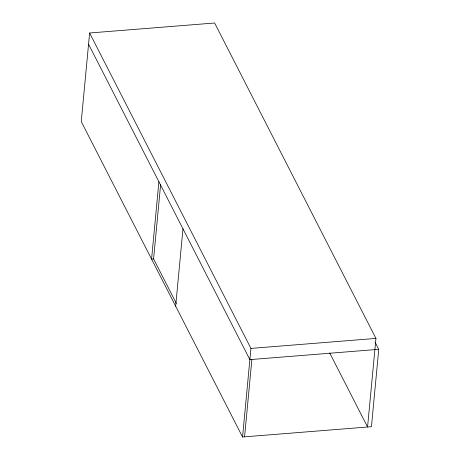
<?xml version="1.0" encoding="UTF-8"?>
<svg xmlns="http://www.w3.org/2000/svg" width="460" height="460" viewBox="0 0 460 460"><rect width="100%" height="100%" fill="white"/><g stroke="black" fill="none" stroke-linecap="round" stroke-linejoin="round"><path stroke-width="0.69" d="M329.716 352.987L367.569 427.006L375.947 338.41L214.63 23L89.62 32.993L81.248 121.59L242.558 437L371.438 426.696L378.752 349.324L375.153 342.286M158.89 181.723L151.576 259.095L153.588 258.934L176.375 303.491M153.588 258.934L160.632 184.402M175.662 306.199L182.977 228.827M242.558 437L250.936 348.41L89.62 32.993M244.576 436.839L251.89 359.467M250.936 348.41L375.947 338.41M378.752 349.324L249.872 359.628L88.561 44.218"/></g></svg>
